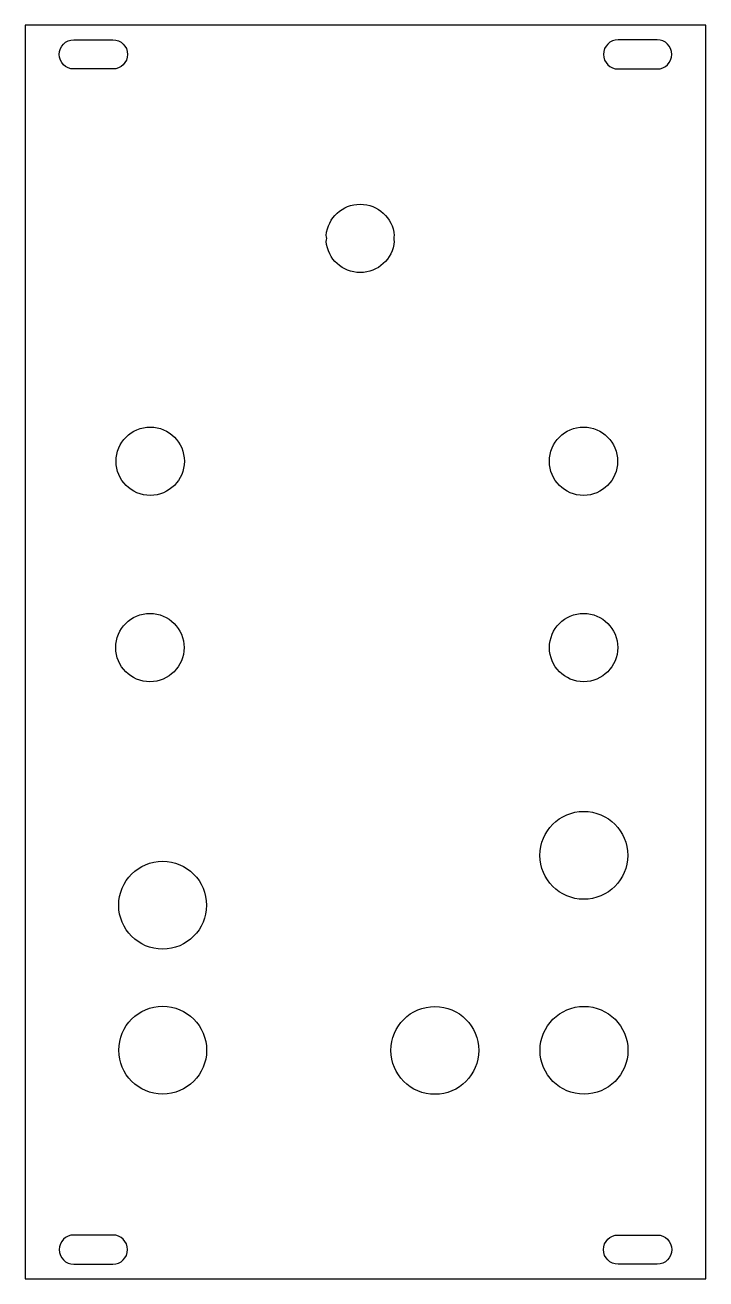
# Model space of a CAD drawing. Header units: millimetres. Extents: x -70 to 0, y -128 to 0.
import ezdxf

# ---------------------------------------------------------------- set-up
doc = ezdxf.new("R2010")
doc.units = ezdxf.units.MM
doc.layers.get('0').update_dxf_attribs({"linetype": 'CONTINUOUS'})

msp = doc.modelspace()

# ---------------------------------------------------------------- linework, layer by layer
msp.add_lwpolyline([(0, -128.5), (0, 0), (-69.8, 0), (-69.8, -128.5)], close=True)
for points in [[(-60.8, -4.5), (-64.8, -4.5, -1), (-64.8, -1.5), (-60.8, -1.5, -1)], [(-9, -1.5, 1), (-9, -4.5), (-5, -4.5, 1), (-5, -1.5)], [(-38.93, -22.17, 0.165121), (-38.93, -21.55, -0.914966), (-31.95, -21.55, 0.165121), (-31.95, -22.17, -0.914966)], [(-64.8, -124, 1), (-64.8, -127), (-60.8, -127, 1), (-60.8, -124)], [(-5, -127), (-9, -127, -1), (-9, -124), (-5, -124, -1)]]:
    msp.add_lwpolyline(points, format="xyb", close=True)
for centre, radius in [((-56.97, -44.7), 3.5), ((-12.55, -44.7), 3.5), ((-57, -63.8), 3.5), ((-12.54, -63.8), 3.5), ((-12.52, -85.09), 4.5), ((-55.7, -90.2), 4.5), ((-55.69, -105.06), 4.5), ((-27.79, -105.08), 4.5), ((-12.5, -105.07), 4.5)]:
    msp.add_circle(centre, radius)

doc.saveas('drawing.dxf')
